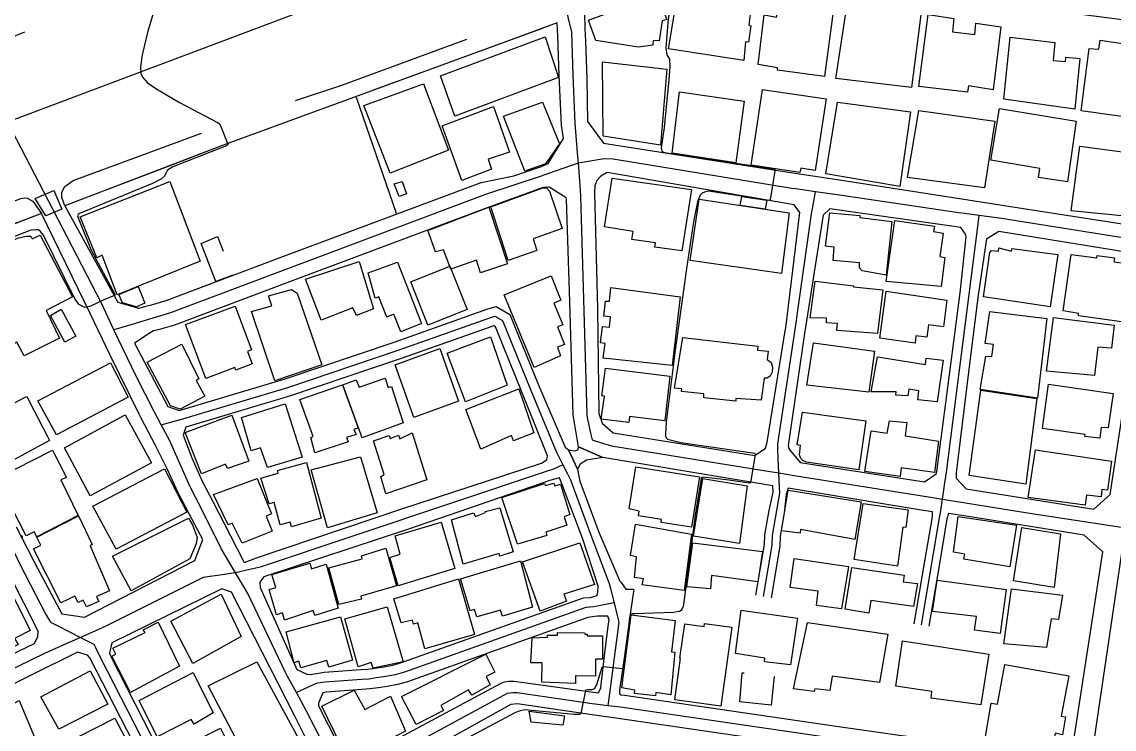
# Model space of a CAD drawing. Header units: millimetres. Extents: x 198785 to 203305, y 542885 to 545889.
# Drawn here: x 199629.4 to 199848.6, y 543087.4 to 543229.4 of the extents above; entities that cross this region are included whole.
import ezdxf

# ---------------------------------------------------------------- set-up
doc = ezdxf.new("R2010")
doc.units = ezdxf.units.MM
for name, pattern in [('FENCE_25K', [54.3, 28.7, -9.2, -16.4]), ('HIDDEN_BULD_25K', [28.8, 18.4, -10.4]), ('HIDDEN_IN_25K', [56.5, 36.5, -20])]:
    doc.linetypes.add(name, pattern=pattern)
for name, color, linetype in [('A0013114', 253, 'Continuous'), ('A0013117', 253, 'Continuous'), ('A0023214', 253, 'Continuous'), ('A0023217', 253, 'Continuous'), ('A0033324', 253, 'Continuous'), ('A0043325', 253, 'Continuous'), ('B0014111', 253, 'Continuous'), ('B0014112', 253, 'Continuous'), ('B0014113', 253, 'Continuous'), ('B0014115', 253, 'Continuous'), ('B0014116', 253, 'Continuous'), ('B0014118', 253, 'Continuous'), ('B0024120', 253, 'Continuous'), ('C0393323', 253, 'Continuous'), ('F0017111', 253, 'Continuous')]:
    doc.layers.add(name, color=color, linetype=linetype)

msp = doc.modelspace()

# ---------------------------------------------------------------- linework, layer by layer
at = {"layer": 'A0013114'}
for points in [[(199728.12, 543226), (199669.49, 543204.5), (199638.02, 543192.46)], [(199633.38, 543190.91), (199577.99, 543169.88)]]:
    msp.add_lwpolyline(points, dxfattribs=at)
at = {"layer": 'A0013117'}
for points in [[(199766.02, 543240.71), (199742.35, 543231.37), (199742.37, 543228.03), (199742.51, 543225.57), (199742.78, 543217.93), (199742.92, 543209.4), (199746.15, 543205.06), (199785.03, 543198.99), (199792.63, 543197.81), (199819.31, 543193.64), (199826.53, 543192.52), (199851.07, 543188.69), (199856.18, 543192.45), (199861.18, 543224.5), (199856.51, 543229.01), (199766.02, 543240.71)], [(199638.02, 543192.46), (199648.66, 543173.16), (199652.65, 543171.97), (199652.71, 543171.86), (199654.31, 543172.34), (199655.47, 543172.6), (199658.4, 543173.45), (199681.82, 543182.28), (199721.6, 543197.17), (199728.15, 543198.46), (199733.51, 543200.33), (199735.03, 543200.99), (199738.14, 543205.99), (199737.68, 543208.69), (199737.25, 543218.63), (199736.97, 543226.55), (199736.83, 543229.19), (199728.12, 543226)], [(199746.9, 543199.13), (199745.6, 543198.41), (199744.81, 543197.57), (199744.42, 543196.46), (199744.34, 543195.09), (199744.94, 543171.79), (199745.17, 543150.75), (199745.9, 543148.85), (199748.09, 543146.87), (199776.52, 543142.36), (199778.64, 543143.81), (199779, 543145.01), (199782.62, 543167.41), (199782.7, 543167.95), (199785.51, 543191.15), (199784.41, 543192.69), (199746.9, 543199.13)], [(199776.7, 543114.33), (199778.45, 543124.51), (199778.53, 543126.46), (199779.35, 543131.34), (199780.19, 543135.02), (199780.12, 543136.26), (199746.01, 543141.92), (199741.15, 543144.11), (199740.06, 543150.5), (199739.4, 543173.22), (199738.74, 543193.81), (199738.65, 543194.09), (199735.21, 543196.2), (199734.01, 543196.18), (199723.33, 543192.26), (199683.65, 543177.41), (199660.04, 543168.51), (199656.76, 543167.56), (199655.86, 543167.36), (199654.97, 543166.85), (199652.05, 543164.89), (199658.74, 543152.19), (199660.98, 543151.41), (199682.23, 543157.74), (199704.35, 543165.2), (199722.94, 543171.79), (199724.6, 543172.26), (199727.32, 543170.66), (199733.16, 543156.31), (199738.42, 543144.05), (199739.12, 543143.51), (199740.91, 543139.63), (199741.17, 543138.23), (199741.38, 543137.22), (199745.22, 543126.98), (199749.44, 543117.14), (199749.66, 543116.84), (199750.63, 543115.52), (199752.22, 543115.52), (199751.46, 543110.51), (199751.27, 543109.28), (199751.27, 543109.06), (199750.3, 543101.67), (199749.37, 543095.28), (199749.35, 543094.54), (199749.7, 543094.32), (199750.35, 543094.22), (199793.32, 543087.94), (199836.22, 543081.87)], [(199628.3, 543128.03), (199631.85, 543121.16), (199632.58, 543119.74), (199637.47, 543110.59), (199642, 543109.88), (199664.13, 543121.26), (199665.75, 543125.46), (199665.25, 543126.34), (199663.04, 543130.51), (199660.76, 543134.85), (199658.58, 543139.66), (199656.26, 543144.35), (199653.3, 543149.97), (199652.95, 543150.62), (199647.11, 543162.65), (199643.19, 543170.72), (199633.38, 543190.91)], [(199791.55, 543191.86), (199790.19, 543190.61), (199786.48, 543166.82), (199783.22, 543144.33), (199783.3, 543143.68), (199785.6, 543140.95), (199810.57, 543137.09), (199812.86, 543138.68), (199813.02, 543139.15), (199816.03, 543162.19), (199817.68, 543175.03), (199818.93, 543186.26), (199818.8, 543186.77), (199817.82, 543188.13), (199791.55, 543191.86)], [(199825.45, 543187.29), (199823.2, 543185.88), (199823, 543185.85), (199821.35, 543174.56), (199819.78, 543162.39), (199816.93, 543138.87), (199816.9, 543137.8), (199818.9, 543135.65), (199844.51, 543131.61), (199847.8, 543134.53), (199854.8, 543180.54), (199854.64, 543181.52), (199853.92, 543182.7), (199825.45, 543187.29)], [(199724.1, 543168.38), (199705.52, 543161.8), (199683.32, 543154.31), (199662.3, 543148.04), (199661.77, 543146.44), (199663.51, 543141.86), (199665.61, 543137.22), (199667.82, 543133.01), (199669.98, 543128.83), (199673.94, 543121.03), (199674.11, 543120.85), (199676.49, 543121.8), (199705.45, 543131.61), (199733.7, 543140.8), (199734.8, 543141.49), (199734.92, 543142.26), (199729.83, 543154.94), (199724.44, 543168.17), (199724.1, 543168.38)], [(199575.95, 543078.1), (199608.05, 543093.29), (199619.3, 543098.62), (199631.96, 543104.61), (199632.66, 543106.01), (199632.72, 543107.07), (199626.99, 543118.32), (199626.32, 543118.37), (199623.67, 543117.97), (199621.53, 543117.33), (199620.51, 543117.18), (199601.87, 543115.71), (199581.72, 543113.77), (199579.25, 543113.85), (199568.71, 543114.58), (199561.61, 543115.11), (199559.18, 543124.54), (199554.67, 543137.76), (199545.81, 543157.01)], [(199737.32, 543137.86), (199735.6, 543137.42), (199706.81, 543127.53), (199677.97, 543118.02), (199677.17, 543116.91), (199677.25, 543115.88), (199684.57, 543099.42), (199686.61, 543098.46), (199687.26, 543098.36), (199689.37, 543098.75), (199690.1, 543098.85), (199692.92, 543099.04), (199697.44, 543099.39), (199698.87, 543099.45), (199700.29, 543099.69), (199702.1, 543099.95), (199703.87, 543100.28), (199705.6, 543100.77), (199742.14, 543113.78), (199743.51, 543113.84), (199744.89, 543114.25), (199744.98, 543114.89), (199745.07, 543116.11), (199741.94, 543125.76), (199737.81, 543136.66), (199737.32, 543137.86)], [(199808.47, 543108.58), (199810.59, 543121.12), (199812.17, 543130.05), (199812.17, 543131.03), (199809.45, 543131.46), (199783.22, 543135.8), (199782.81, 543134.59), (199782.41, 543130.82), (199781.62, 543126.14), (199781.54, 543124.18), (199779.76, 543113.81)], [(199840.53, 543085.21), (199846.31, 543123.01), (199842.61, 543126.38), (199818.88, 543130.17), (199815.36, 543130.71), (199815.02, 543129.63), (199813.55, 543120.61), (199811.42, 543108.08)], [(199669.57, 543115.58), (199647.45, 543104.72), (199647.01, 543102.74), (199647.12, 543102.28), (199678.64, 543040.53), (199709.72, 542980.49), (199710.45, 542979.73), (199711.83, 542979.28), (199721.23, 542983.88), (199725.28, 542985.87), (199731.77, 542989.04), (199732.66, 542993.85), (199712.2, 543034.47), (199708.45, 543041.91), (199694.65, 543069.31), (199688.44, 543081.63), (199684.18, 543090.03), (199680.72, 543096.83), (199671.51, 543114.93), (199669.57, 543115.58)], [(199744.88, 543110.12), (199743.02, 543109.85), (199706.82, 543096.95), (199704.77, 543096.38), (199702.75, 543096.01), (199700.91, 543095.74), (199699.25, 543095.53), (199697.67, 543095.39), (199693.22, 543095.05), (199690.5, 543094.87), (199689.81, 543094.72), (199688.94, 543092.66), (199688.94, 543092.07), (199692.98, 543084.22)], [(199705.13, 543085.7), (199725.61, 543096.63), (199726.24, 543096.9), (199727.08, 543097.05), (199728.24, 543097.06), (199745.14, 543094.7), (199745.58, 543095.74), (199746.33, 543102.19), (199747.17, 543108.58), (199747.25, 543109.29), (199747.01, 543110.07), (199744.88, 543110.12)], [(199640.6, 543102.86), (199621.37, 543093.35), (199619.56, 543088.62), (199654.94, 543018.74), (199659.49, 543009.75), (199673.41, 542982.27), (199676.45, 542976.26), (199681.42, 542966.45), (199685.96, 542965.55), (199705.26, 542975), (199705.92, 542978.46), (199675.35, 543038.84), (199643.07, 543101.72), (199642.62, 543102.28), (199640.6, 543102.86)], [(199728.79, 543092.53), (199727.56, 543092.39), (199700.33, 543077.22), (199699.08, 543071.87), (199713.94, 543045.34), (199716.36, 543045.03), (199717.39, 543045.26), (199724.97, 543049.41), (199734.26, 543054.19), (199830.72, 543040.75), (199830.77, 543040.74), (199833.81, 543041.47), (199838.42, 543074.43), (199835.64, 543076.76), (199835.54, 543076.89), (199794.4, 543082.94), (199748.58, 543089.61), (199743.84, 543090.31), (199728.79, 543092.53)]]:
    msp.add_lwpolyline(points, dxfattribs=at)
at = {"layer": 'A0023214'}
msp.add_lwpolyline([(199626.52, 543209.32), (199629.1, 543210.29), (199717.46, 543243.62), (199720.55, 543244.7), (199726.91, 543246.93), (199732.66, 543249.16), (199734.59, 543249.91), (199751.17, 543256.35), (199768.53, 543263.01), (199797.37, 543274.07), (199805.46, 543277.17), (199816.91, 543282.13), (199868.95, 543301.96), (199875.7, 543304.54), (199909.58, 543317.45), (199959.72, 543336.56), (199990.7, 543348.37), (200000, 543351.91)], dxfattribs=at)
at = {"layer": 'A0023217'}
for points in [[(199738.31, 543233.5), (199739.07, 543230.07), (199739.7, 543227.3), (199740, 543218.73), (199740.41, 543209.06), (199740.87, 543203.13), (199741.03, 543201.04)], [(199647.89, 543167.55), (199645.87, 543171.92), (199645.41, 543172.93), (199635.69, 543191.68), (199626.52, 543209.32)], [(199741.03, 543201.04), (199735.1, 543198.96), (199733.65, 543198.45), (199722.47, 543194.71), (199682.74, 543179.84), (199659.22, 543170.98), (199650.62, 543168.38), (199647.89, 543167.55)], [(199788.71, 543195.3), (199784.72, 543195.86), (199783.9, 543195.98), (199748.1, 543201.84), (199746.33, 543201.89), (199745.88, 543201.82), (199741.03, 543201.04)], [(199741.03, 543201.04), (199741.31, 543197.5), (199741.54, 543194.45), (199742.81, 543150.61), (199742.84, 543150), (199743.35, 543147.74), (199743.61, 543146.56), (199743.85, 543145.48), (199746.16, 543144.77), (199747.09, 543144.48), (199747.74, 543144.28), (199778.31, 543139.33), (199781.32, 543138.85)], [(199781.32, 543138.85), (199781.19, 543141.63), (199781.09, 543143.74), (199781.11, 543144.67), (199784.63, 543167.66), (199787.85, 543190.88), (199788.12, 543192.26), (199788.71, 543195.3)], [(199821.54, 543190.5), (199818.57, 543190.91), (199817.46, 543191.06), (199793.52, 543194.62), (199792.09, 543194.82), (199788.71, 543195.3)], [(199814.16, 543133.6), (199814.58, 543136.4), (199814.98, 543139.01), (199817.95, 543162.63), (199821.19, 543187.76), (199821.54, 543190.5)], [(199859.17, 543184.62), (199854.54, 543185.37), (199825.99, 543189.9), (199821.54, 543190.5)], [(199657.37, 543148.53), (199660.25, 543149.33), (199661.7, 543149.74), (199682.78, 543156.02), (199704.93, 543163.5), (199723.52, 543170.08), (199724.35, 543170.32), (199725.88, 543169.42), (199731.5, 543155.63), (199736.67, 543143.15), (199736.99, 543142.51), (199737.98, 543140.51)], [(199657.37, 543148.53), (199656.02, 543151.08), (199652.44, 543158.11), (199649.69, 543163.82), (199647.89, 543167.55)], [(199672.29, 543118.82), (199669.61, 543123.33), (199669.41, 543123.67), (199665.43, 543131.76), (199663.19, 543136.04), (199659.02, 543145.4), (199657.37, 543148.53)], [(199737.98, 543140.51), (199736.09, 543139.64), (199734.65, 543139.11), (199677.23, 543119.91), (199675.19, 543119.46), (199672.29, 543118.82)], [(199737.98, 543140.51), (199738.91, 543138.64), (199739.5, 543137.45), (199743.58, 543126.37), (199747.26, 543116.63), (199747.51, 543115.67), (199748.25, 543112.78)], [(199778.23, 543114.07), (199780, 543124.35), (199780.08, 543126.3), (199781.51, 543134.8), (199781.45, 543136.06), (199781.32, 543138.85)], [(199781.32, 543138.85), (199784.41, 543138.37), (199811.37, 543134.05), (199814.16, 543133.6)], [(199809.94, 543108.33), (199813.59, 543129.84), (199813.75, 543130.87), (199814.16, 543133.6)], [(199814.16, 543133.6), (199817.09, 543133.12), (199832.48, 543130.62), (199847.01, 543128.42), (199850.92, 543127.83)], [(199842.96, 543079.37), (199843.93, 543082.78), (199844.6, 543085.1), (199847.34, 543103.69), (199850.1, 543122.29), (199850.92, 543127.83)], [(199627.58, 543123.6), (199629.44, 543119.76), (199630.02, 543118.57), (199634.25, 543110.45), (199635.19, 543108.9), (199636.52, 543108.22), (199641.22, 543105.83)], [(199672.29, 543118.82), (199669.59, 543118.43), (199665.78, 543117.89), (199646.31, 543108.11), (199644.65, 543107.37), (199641.22, 543105.83)], [(199684.52, 543094.76), (199682.68, 543098.14), (199682.31, 543098.81), (199674.77, 543114.64), (199674.07, 543115.82), (199672.29, 543118.82)], [(199748.25, 543112.78), (199745.87, 543112.31), (199744.2, 543111.97), (199742.58, 543111.81), (199706.21, 543098.86), (199704.32, 543098.33), (199702.43, 543097.98), (199700.6, 543097.71), (199699.08, 543097.45), (199697.55, 543097.39), (199693.07, 543097.05), (199690.3, 543096.86), (199689.67, 543096.78), (199688.51, 543096.57), (199686.74, 543095.77), (199684.52, 543094.76)], [(199748.25, 543112.78), (199748.9, 543110.26), (199749.24, 543108.93), (199747.36, 543094.61), (199747.04, 543092.2)], [(199641.22, 543105.83), (199637.85, 543104.33), (199633.94, 543102.58), (199620.34, 543095.98), (199614.49, 543092.9)], [(199641.22, 543105.83), (199643.89, 543104.47), (199644.19, 543103.84), (199645.07, 543102), (199677, 543039.68), (199707.82, 542979.47), (199708.88, 542977.36), (199710.49, 542974.13)], [(199693.75, 543077.2), (199690.71, 543082.92), (199686.55, 543091.04), (199684.52, 543094.76)], [(199693.75, 543077.2), (199695.93, 543078.24), (199699.82, 543080.11), (199706.27, 543083.44), (199726.85, 543094.62), (199727.92, 543094.76), (199728.83, 543094.75), (199743.89, 543092.59), (199744.49, 543092.51), (199747.04, 543092.2)], [(199747.04, 543092.2), (199748.95, 543091.96), (199750.03, 543091.83), (199792.98, 543085.57), (199835.88, 543079.37), (199836.96, 543079.37), (199842.96, 543079.37)]]:
    msp.add_lwpolyline(points, dxfattribs=at)
at = {"layer": 'A0033324', "linetype": 'HIDDEN_IN_25K', "flags": 128}
for points in [[(199624.48, 543225.14), (199622.96, 543225.11), (199621.97, 543225.18), (199621.53, 543225.42), (199620.12, 543228.24), (199623.63, 543229.58), (199724.62, 543268.03), (199726.52, 543268.76), (199725.74, 543266.8), (199725.29, 543266.12), (199724.6, 543265.42), (199723.98, 543264.98), (199719.46, 543262.9), (199713.68, 543260.35), (199658.72, 543238.66), (199624.48, 543225.14)], [(199640.68, 543193.47), (199638.02, 543192.46), (199637.42, 543194.12), (199637.45, 543195.17), (199637.46, 543195.19), (199638.02, 543196.34), (199639.74, 543197.54), (199673.06, 543209.85), (199693.61, 543216.7), (199730.64, 543230.25), (199731.41, 543230.29), (199732.99, 543230.22), (199733.72, 543230.04), (199734.72, 543229.62), (199735.74, 543228.79), (199734, 543228.15), (199669.49, 543204.5), (199658.56, 543200.32), (199640.68, 543193.47)], [(199580.72, 543170.91), (199577.99, 543169.88), (199577.13, 543172.58), (199577.18, 543173.7), (199577.54, 543174.3), (199629.22, 543193.92), (199629.92, 543194.08), (199630.49, 543194.01), (199631.62, 543193.42), (199633.38, 543190.91), (199580.72, 543170.91)]]:
    msp.add_lwpolyline(points, dxfattribs=at)
at = {"layer": 'A0043325'}
msp.add_lwpolyline([(199637.46, 543191.78), (199634.23, 543190.46), (199632.08, 543193.97), (199635.85, 543195.54), (199637.46, 543191.78)], dxfattribs=at)
at = {"layer": 'B0014111'}
for points in [[(199771.11, 543235.93), (199772.31, 543234.5), (199772.76, 543233.48), (199775.82, 543233), (199775.27, 543228.72), (199775.73, 543228.62), (199775.24, 543225.32), (199774.65, 543225.38), (199774.28, 543221.63), (199759.17, 543223.99), (199761.22, 543236.06), (199764.71, 543235.56), (199766.07, 543236.61), (199767.16, 543237.11), (199768.32, 543237.14), (199769.78, 543236.88), (199771.11, 543235.93)], [(199757.93, 543229.58), (199757.31, 543225.57), (199756.08, 543225.66), (199756.06, 543224.69), (199753.17, 543224.35), (199744.6, 543225.63), (199743.11, 543229.77), (199756.96, 543234.89), (199758.88, 543229.86), (199757.93, 543229.58)], [(199792.38, 543232.46), (199790.46, 543218.46), (199781.03, 543219.71), (199781.05, 543220.17), (199777.15, 543220.84), (199778.38, 543230.78), (199780.87, 543230.34), (199781.56, 543233.93), (199792.38, 543232.46)], [(199809.91, 543231.32), (199807.95, 543216.24), (199792.77, 543218.01), (199795.08, 543233.33), (199809.91, 543231.32)], [(199737.12, 543218.26), (199716.3, 543210.5), (199713.41, 543218.55), (199734.44, 543226.39), (199737.12, 543218.26)], [(199836.39, 543221.67), (199838.81, 543221.47), (199838.91, 543222.31), (199841.75, 543222.02), (199840.7, 543211.89), (199826.44, 543213.87), (199827.76, 543226.3), (199836.73, 543225.27), (199836.39, 543221.67)], [(199856.42, 543224.11), (199854.91, 543212.35), (199852.81, 543212.65), (199852.51, 543210.04), (199842, 543211.52), (199843.62, 543224.08), (199845.53, 543223.94), (199845.79, 543225.71), (199856.42, 543224.11)], [(199758.88, 543219.88), (199757.58, 543204.65), (199746.09, 543206.47), (199745.95, 543221.4), (199758.88, 543219.88)], [(199715.05, 543203.63), (199703.32, 543199.01), (199698.06, 543212.59), (199710.03, 543216.93), (199715.05, 543203.63)], [(199734.52, 543200.87), (199730.32, 543199.41), (199726.1, 543210.44), (199733.92, 543213.27), (199737.34, 543204.9), (199734.52, 543200.87)], [(199807.75, 543211.31), (199805.57, 543196.37), (199790.73, 543198.88), (199793.06, 543213.31), (199807.75, 543211.31)], [(199824.66, 543209.49), (199822.6, 543196.05), (199807.15, 543198.15), (199809.4, 543211.63), (199824.66, 543209.49)], [(199856.31, 543202.49), (199855.07, 543192.36), (199852.34, 543192.53), (199852.08, 543190.25), (199840, 543191.48), (199841.74, 543204.47), (199856.31, 543202.49)], [(199659.15, 543197.34), (199665.22, 543181.39), (199648.53, 543174.63), (199645.55, 543182.59), (199644.44, 543182.04), (199641.15, 543190.27), (199659.15, 543197.34)], [(199633.07, 543186.6), (199639.59, 543174.17), (199634.29, 543171.44), (199636.96, 543165.88), (199629.88, 543162.33), (199628.44, 543165.13), (199625.83, 543163.58), (199619.33, 543175.66), (199615.6, 543173.76), (199612.87, 543179.01), (199618.49, 543181.94), (199619.67, 543179.78), (199622.96, 543181.57), (199622.65, 543182.37), (199625.41, 543184.53), (199628.54, 543186.01), (199630.3, 543186.4), (199631.22, 543186.4), (199631.5, 543185.86), (199633.07, 543186.6)], [(199675.62, 543160.76), (199672.34, 543159.47), (199672.13, 543160.03), (199666.34, 543157.82), (199662.24, 543168.62), (199672.2, 543172.34), (199675.48, 543163.57), (199674.72, 543163.26), (199675.62, 543160.76)], [(199666.11, 543154.25), (199661.2, 543151.65), (199659.23, 543152.31), (199654.6, 543161.06), (199661.52, 543164.73), (199664.97, 543157.76), (199664.41, 543157.44), (199666.11, 543154.25)], [(199655.44, 543140.88), (199643.14, 543134.25), (199637.98, 543143.87), (199650.15, 543150.54), (199655.44, 543140.88)], [(199674.95, 543141.24), (199670.66, 543139.72), (199670.29, 543140.64), (199665.47, 543138.65), (199662.2, 543146.99), (199671.55, 543150.48), (199674.95, 543141.24)], [(199678.46, 543130.17), (199679.67, 543127.15), (199673.62, 543124.77), (199671.66, 543128.74), (199670.8, 543128.41), (199667.88, 543134.52), (199676.66, 543137.75), (199679.52, 543130.63), (199678.46, 543130.17)], [(199663.13, 543121.63), (199651.36, 543115.16), (199647.64, 543122.12), (199662.84, 543129.8), (199663.68, 543128.43), (199664.6, 543125.87), (199664.43, 543124.6), (199663.13, 543121.63)], [(199837.87, 543126.66), (199836.6, 543115.84), (199828.41, 543117.22), (199830.07, 543127.87), (199837.87, 543126.66)], [(199696.08, 543095.23), (199698.26, 543091.35), (199703.41, 543094.06), (199706.43, 543087.05), (199698.09, 543082.71), (199693.22, 543084.64), (199689.61, 543092.01), (199696.08, 543095.23)]]:
    msp.add_lwpolyline(points, dxfattribs=at)
at = {"layer": 'B0014112'}
for points in [[(199723.66, 543199.82), (199717.69, 543197.56), (199713.75, 543208.53), (199724.04, 543212.41), (199727.28, 543203.23), (199722.99, 543201.81), (199723.66, 543199.82)], [(199840.99, 543209.49), (199839.22, 543197.26), (199833.44, 543198.14), (199833.72, 543199.99), (199823.86, 543201.62), (199825.61, 543211.98), (199840.99, 543209.49)], [(199763.78, 543195.72), (199761.89, 543183.41), (199756.47, 543184.17), (199756.6, 543185.03), (199751.84, 543185.72), (199752.07, 543187.34), (199746.34, 543188.25), (199747.88, 543198.02), (199763.78, 543195.72)], [(199732.78, 543183.47), (199727.02, 543181.51), (199723.51, 543192.26), (199733.99, 543196.08), (199734.74, 543195.99), (199735.3, 543195.38), (199737.84, 543187.89), (199732.04, 543185.87), (199732.78, 543183.47)], [(199783.42, 543191.03), (199781.83, 543178.88), (199763.51, 543181.52), (199765.36, 543193.79), (199783.42, 543191.03)], [(199723.16, 543192.17), (199726.88, 543180.85), (199721.49, 543179), (199720.68, 543181.55), (199715.52, 543179.78), (199714, 543183.65), (199712.45, 543183.26), (199710.87, 543187.52), (199723.16, 543192.17)], [(199804, 543189.35), (199802.86, 543178.52), (199798.01, 543179.39), (199797.5, 543180.02), (199797.51, 543181.05), (199792.19, 543181.5), (199792.44, 543184.19), (199790.68, 543184.38), (199791.55, 543191.08), (199797.59, 543190.56), (199797.59, 543190.15), (199804, 543189.35)], [(199814.61, 543182.11), (199813.91, 543176.29), (199802.86, 543177.28), (199804.62, 543189.51), (199812.54, 543188.37), (199812.38, 543187.32), (199814.28, 543186.98), (199813.61, 543182.28), (199814.61, 543182.11)], [(199825.48, 543184.01), (199828.02, 543183.39), (199828.09, 543183.93), (199837.32, 543182.69), (199835.78, 543172.18), (199822.4, 543174.17), (199823.65, 543183.12), (199823.97, 543183.52), (199825.39, 543183.37), (199825.48, 543184.01)], [(199697.11, 543181.32), (199700, 543171.82), (199696.55, 543170.47), (199695.86, 543172.02), (199689.46, 543169.53), (199686.32, 543177.72), (199697.11, 543181.32)], [(199840, 543182.68), (199845.16, 543182.01), (199845.23, 543182.51), (199848.65, 543182.05), (199848.54, 543181.21), (199851.02, 543180.92), (199850.83, 543179.57), (199853.42, 543179.2), (199852.01, 543168.94), (199841.42, 543170.37), (199841.47, 543170.83), (199838.36, 543171.41), (199840, 543182.68)], [(199704.77, 543181.16), (199709.63, 543168.82), (199705.45, 543167.19), (199704.1, 543170.71), (199702.66, 543170.13), (199701.07, 543174.21), (199700.32, 543173.96), (199698.89, 543179.03), (199704.77, 543181.16)], [(199718.75, 543171.65), (199710.86, 543168.53), (199707.48, 543177.21), (199715.28, 543180.34), (199718.75, 543171.65)], [(199737.54, 543162.34), (199732.24, 543160.04), (199726.18, 543174.63), (199735.61, 543178.43), (199737.6, 543173.53), (199736.2, 543172.91), (199737.98, 543168.55), (199736.93, 543168.17), (199738.3, 543164.63), (199736.94, 543164.08), (199737.54, 543162.34)], [(199802.16, 543175.61), (199801.14, 543166.85), (199792.98, 543167.44), (199793.09, 543168.86), (199790.86, 543168.98), (199790.9, 543169.94), (199787.64, 543169.96), (199788.61, 543177.33), (199796.33, 543176.44), (199796.3, 543176.2), (199802.16, 543175.61)], [(199689.6, 543160.55), (199680.16, 543157.36), (199675.5, 543171.23), (199679.57, 543172.41), (199678.91, 543174.39), (199683.52, 543175.65), (199684.66, 543174.97), (199689.6, 543160.55)], [(199815.04, 543173.55), (199814.34, 543168.16), (199811.36, 543168.55), (199811.05, 543166.11), (199808.83, 543166.37), (199808.65, 543164.92), (199801.59, 543165.91), (199802.83, 543175.32), (199815.04, 543173.55)], [(199848.6, 543168.52), (199848.1, 543163.87), (199845.31, 543164.1), (199844.69, 543158.41), (199835.01, 543159.27), (199836.43, 543170.05), (199848.6, 543168.52)], [(199726.8, 543156.46), (199718.45, 543153.13), (199714.79, 543162.89), (199723.47, 543166.19), (199726.8, 543156.46)], [(199778.36, 543157.85), (199777.78, 543153.49), (199772.71, 543153.81), (199772.66, 543153.23), (199766.24, 543153.96), (199766.28, 543154.71), (199761.8, 543155.19), (199761.84, 543155.71), (199760.38, 543155.85), (199762.03, 543166.01), (199777.1, 543164.28), (199777.04, 543163.51), (199779.16, 543163.27), (199778.98, 543161.59), (199779.77, 543161.04), (199780.04, 543160.11), (199780, 543159.05), (199779.58, 543158.26), (199778.88, 543157.86), (199778.36, 543157.85)], [(199717.06, 543153.23), (199708.07, 543149.97), (199704.33, 543160.53), (199713.32, 543163.84), (199717.06, 543153.23)], [(199800.55, 543163.27), (199799.36, 543155.09), (199786.91, 543156.46), (199788.25, 543164.95), (199800.55, 543163.27)], [(199801.11, 543162.15), (199810.72, 543160.61), (199810.91, 543161.88), (199814.28, 543161.49), (199813.12, 543153.13), (199809.21, 543153.53), (199809.41, 543155.34), (199807.4, 543155.7), (199807.19, 543154.34), (199804.82, 543154.49), (199804.88, 543155.16), (199799.88, 543155.14), (199801.11, 543162.15)], [(199759.42, 543158.31), (199758.46, 543149.32), (199751.36, 543150.17), (199751.2, 543149), (199745.7, 543149.67), (199746.37, 543154.27), (199745.78, 543154.32), (199746.57, 543159.88), (199759.42, 543158.31)], [(199702.35, 543157.87), (199702.95, 543156), (199703.58, 543156.2), (199705.94, 543148.93), (199697.68, 543145.9), (199693.8, 543156.56), (199696.54, 543157.52), (199697.13, 543156.08), (199702.35, 543157.87)], [(199694.9, 543145.09), (199688.23, 543142.86), (199687.41, 543145.94), (199687.87, 543146.14), (199685.2, 543153.62), (199693.76, 543156.54), (199696.93, 543147.9), (199696.06, 543147.6), (199696.48, 543146.55), (199694.59, 543145.97), (199694.9, 543145.09)], [(199732.18, 543146.9), (199728.1, 543145.32), (199727.69, 543146.34), (199721.54, 543143.64), (199718.49, 543151.59), (199729.12, 543155.71), (199732.18, 543146.9)], [(199682.23, 543152.72), (199685.68, 543142.05), (199678.69, 543139.95), (199677.32, 543143.88), (199675.43, 543143.29), (199673.51, 543149.96), (199682.23, 543152.72)], [(199798.79, 543149.31), (199797.38, 543139.47), (199786.88, 543141), (199786.17, 543141.35), (199785.74, 543141.74), (199785.49, 543142.47), (199785.67, 543144.33), (199785.02, 543144.47), (199786.07, 543151.03), (199798.79, 543149.31)], [(199806.98, 543148.97), (199806.66, 543146.27), (199813.39, 543145.23), (199812.56, 543138.97), (199805.9, 543139.85), (199805.64, 543138.16), (199798.57, 543139.13), (199799.83, 543147.33), (199803.05, 543146.83), (199803.53, 543149.33), (199806.98, 543148.97)], [(199707.77, 543146.92), (199710.7, 543137.46), (199702.43, 543134.69), (199701.44, 543138.15), (199702.15, 543138.52), (199699.97, 543145.29), (199703.13, 543146.34), (199703.3, 543145.75), (199705.01, 543146.45), (199705.25, 543145.72), (199707.77, 543146.92)], [(199700.71, 543130.84), (199690.74, 543127.84), (199687.48, 543139.49), (199697.4, 543142.11), (199700.71, 543130.84)], [(199686.55, 543140.97), (199689.51, 543129.74), (199683.53, 543128.01), (199683.25, 543128.97), (199681.28, 543128.44), (199680.03, 543132.95), (199679.06, 543132.68), (199677.36, 543137.82), (199680.87, 543138.79), (199680.71, 543139.33), (199686.55, 543140.97)], [(199765.41, 543138.06), (199763.79, 543127.94), (199757.68, 543128.93), (199757.78, 543129.49), (199753.15, 543130.27), (199753.29, 543131.17), (199751.28, 543131.62), (199752.62, 543140.07), (199765.41, 543138.06)], [(199774.96, 543136.26), (199773.41, 543124.67), (199764.21, 543126.16), (199766.08, 543137.75), (199774.96, 543136.26)], [(199736.18, 543136.8), (199736.39, 543136.24), (199737.5, 543136.6), (199739.37, 543130.48), (199738.26, 543130.03), (199738.75, 543128.4), (199734.59, 543126.99), (199734.79, 543126.32), (199728.86, 543124.53), (199725.76, 543133.95), (199734.29, 543136.71), (199734.49, 543136.35), (199736.18, 543136.8)], [(199797.81, 543133.03), (199796.58, 543125.49), (199785.68, 543127.52), (199785.58, 543126.75), (199781.88, 543127.23), (199783.21, 543135.37), (199797.81, 543133.03)], [(199725.36, 543131.88), (199728.02, 543123.04), (199725.36, 543122.17), (199725.17, 543122.67), (199718.01, 543120.55), (199715.67, 543129.43), (199720.08, 543130.85), (199720.48, 543130.14), (199722.49, 543130.88), (199722.38, 543131.13), (199725.36, 543131.88)], [(199807.27, 543131.44), (199806.82, 543127.89), (199806.22, 543127.97), (199805.12, 543120.17), (199796.44, 543121.46), (199798.22, 543132.71), (199807.27, 543131.44)], [(199716.3, 543119.64), (199704.95, 543116.17), (199703.27, 543121.85), (199705.37, 543122.53), (199704.35, 543126.24), (199713.57, 543128.98), (199716.3, 543119.64)], [(199829.03, 543128.34), (199827.7, 543119.98), (199818.46, 543121.54), (199818.65, 543122.52), (199816.35, 543122.97), (199817.28, 543130.12), (199829.03, 543128.34)], [(199763.8, 543126.54), (199762.31, 543115.27), (199753.91, 543116.41), (199754.19, 543117.61), (199752.34, 543117.84), (199752.74, 543122.04), (199751.56, 543122.29), (199752.58, 543128.59), (199763.8, 543126.54)], [(199738.7, 543113.11), (199733.4, 543111.12), (199729.88, 543121.04), (199741.38, 543124.81), (199744.3, 543116.48), (199738.18, 543114.49), (199738.7, 543113.11)], [(199778.04, 543123.09), (199777.08, 543116.99), (199767.81, 543118.26), (199767.61, 543115.57), (199762.89, 543116.01), (199764.06, 543124.84), (199778.04, 543123.09)], [(199697.6, 543113.54), (199693.05, 543112.46), (199691.01, 543119.81), (199697.69, 543121.64), (199697.55, 543122.24), (199702.44, 543123.73), (199704.61, 543116.16), (199697.46, 543114.11), (199697.6, 543113.54)], [(199687.24, 543120.76), (199687.55, 543119.61), (199690.46, 543120.57), (199692.91, 543111.71), (199688.2, 543110.26), (199687.9, 543111.24), (199682.11, 543109.33), (199681.72, 543110.78), (199680.5, 543110.36), (199679.03, 543115.43), (199680.37, 543115.84), (199679.57, 543118.47), (199687.24, 543120.76)], [(199731.92, 543111.92), (199725.88, 543110.13), (199725.47, 543111.3), (199720.72, 543109.96), (199720.27, 543111.43), (199719.38, 543111.15), (199717.46, 543117.61), (199729.46, 543121.19), (199731.92, 543111.92)], [(199795.33, 543120.08), (199793.89, 543111.6), (199788.89, 543112.24), (199789.2, 543115.09), (199783.62, 543115.88), (199784.38, 543121.66), (199795.33, 543120.08)], [(199809.14, 543116.66), (199808.32, 543112.02), (199799.8, 543113.27), (199799.4, 543110.72), (199794.65, 543111.48), (199795.98, 543119.89), (199806.48, 543118.33), (199806.26, 543116.97), (199809.14, 543116.66)], [(199626.11, 543117.36), (199631.09, 543107.25), (199627.93, 543105.6), (199628.68, 543104.41), (199618.56, 543099.27), (199612.23, 543111.58), (199616.8, 543113.99), (199618.65, 543113.76), (199626.11, 543117.36)], [(199717.04, 543117.59), (199720.27, 543106.44), (199710.31, 543103.57), (199708.87, 543108.73), (199708, 543108.51), (199707.78, 543109.29), (199705.57, 543108.73), (199704.1, 543113.58), (199717.04, 543117.59)], [(199826.91, 543115.43), (199825.7, 543106.62), (199820.55, 543107.3), (199820.96, 543110.03), (199812.15, 543111.04), (199813.07, 543117.34), (199826.91, 543115.43)], [(199838.22, 543114.31), (199837.47, 543109.41), (199835.96, 543109.56), (199835.06, 543103.78), (199826.47, 543104.53), (199828.02, 543115.61), (199838.22, 543114.31)], [(199673.44, 543106.02), (199663.73, 543100.61), (199659.31, 543109.12), (199669.4, 543114.51), (199673.44, 543106.02)], [(199705.92, 543100.95), (199699.9, 543099.69), (199699.5, 543100.79), (199696.89, 543099.95), (199694.22, 543109.59), (199702.74, 543112), (199705.92, 543100.95)], [(199785.07, 543109.71), (199783.68, 543100.35), (199778.47, 543100.96), (199778.54, 543101.69), (199772.64, 543102.64), (199773.73, 543111.28), (199785.07, 543109.71)], [(199661.09, 543100.08), (199651.23, 543094.76), (199647.46, 543102.04), (199648.25, 543102.48), (199647.67, 543103.66), (199654.15, 543106.81), (199653.79, 543107.39), (199656.77, 543108.9), (199661.09, 543100.08)], [(199695.75, 543101.26), (199691, 543099.89), (199690.59, 543101.19), (199685.38, 543099.71), (199685, 543101.05), (199684.08, 543100.75), (199682.47, 543106.97), (199693.38, 543109.95), (199695.75, 543101.26)], [(199760.42, 543102.87), (199759.66, 543094.28), (199756.66, 543094.78), (199756.55, 543094.1), (199752.37, 543094.56), (199752.44, 543095.27), (199749.8, 543095.7), (199751.69, 543110.35), (199760.55, 543109.21), (199759.78, 543102.95), (199760.42, 543102.87)], [(199742.88, 543106.46), (199742.88, 543106.17), (199745.97, 543106.17), (199745.91, 543101.47), (199744.53, 543101.46), (199744.51, 543098.09), (199740.51, 543098.11), (199740.51, 543096.56), (199733.76, 543096.83), (199733.83, 543100.73), (199731.54, 543100.73), (199731.82, 543105.75), (199734.88, 543105.89), (199734.88, 543106.3), (199736.89, 543106.3), (199736.91, 543106.85), (199742.35, 543106.78), (199742.36, 543106.46), (199742.88, 543106.46)], [(199766.42, 543108.6), (199771.9, 543107.91), (199769.7, 543092.06), (199760.47, 543093.32), (199761.62, 543101.69), (199761.43, 543101.7), (199762.47, 543108.55), (199766.37, 543108.04), (199766.42, 543108.6)], [(199803.21, 543106.52), (199801.55, 543096.76), (199792.03, 543098.08), (199791.54, 543095.21), (199788.53, 543095.49), (199788.41, 543094.95), (199784.25, 543095.54), (199787.04, 543108.82), (199803.21, 543106.52)], [(199823.49, 543102.49), (199821.88, 543092.3), (199811.88, 543093.62), (199812, 543094.98), (199804.81, 543096.07), (199806.16, 543105.12), (199823.49, 543102.49)], [(199723.43, 543096.3), (199719.75, 543094.22), (199719.07, 543095.29), (199713.48, 543092.19), (199714.06, 543091.16), (199708.54, 543088.36), (199705.62, 543093.99), (199722.53, 543102.49), (199724.34, 543098.89), (199722.59, 543097.99), (199723.43, 543096.3)], [(199839.54, 543098.14), (199837.96, 543090.03), (199838.84, 543089.88), (199838.26, 543086.27), (199836.74, 543086.64), (199835.98, 543082.2), (199822.56, 543084.76), (199823.95, 543092.64), (199825.2, 543092.46), (199826.67, 543100.38), (199839.54, 543098.14)], [(199667.8, 543090.68), (199663.97, 543088.41), (199663.4, 543089.39), (199656.58, 543085.87), (199652.99, 543093.2), (199663.83, 543098.77), (199667.8, 543090.68)], [(199672.44, 543081.06), (199668.88, 543079.36), (199668.26, 543080.57), (199661.38, 543076.91), (199658.73, 543082.28), (199669.27, 543087.64), (199672.44, 543081.06)]]:
    msp.add_lwpolyline(points, dxfattribs=at)
at = {"layer": 'B0014113'}
for points in [[(199816.18, 543227.37), (199820.64, 543226.87), (199820.87, 543229.15), (199825.86, 543228.41), (199824.3, 543215.77), (199819.38, 543216.53), (199819.16, 543215.31), (199809.4, 543216.45), (199811.28, 543230.85), (199816.45, 543230.04), (199816.18, 543227.37)], [(199790.81, 543213.94), (199788.59, 543199.56), (199785.71, 543200), (199785.51, 543199.18), (199775.8, 543200.66), (199778.06, 543215.83), (199790.81, 543213.94)], [(199761.55, 543174.19), (199759.89, 543160.4), (199746.1, 543161.86), (199746.44, 543164.81), (199745.52, 543164.99), (199745.93, 543168.25), (199747.34, 543168.13), (199747.54, 543170.18), (199746.23, 543170.29), (199746.51, 543173.35), (199747.36, 543173.3), (199747.63, 543176.09), (199761.55, 543174.19)], [(199835.08, 543169.84), (199833.23, 543153.83), (199821.74, 543155.6), (199822.84, 543162.26), (199824.07, 543162.24), (199824.37, 543164.65), (199822.74, 543164.82), (199823.69, 543171.26), (199835.08, 543169.84)], [(199650.78, 543154.06), (199636.38, 543146.5), (199632.61, 543153.3), (199647.19, 543160.96), (199650.78, 543154.06)], [(199833.1, 543153.79), (199830.9, 543136.58), (199819.51, 543138.34), (199821.88, 543155.48), (199833.1, 543153.79)], [(199848.44, 543154.83), (199847.39, 543147.91), (199846.03, 543147.96), (199845.73, 543145.8), (199842.75, 543146.16), (199842.78, 543146.6), (199834.21, 543147.74), (199835.43, 543156.69), (199848.44, 543154.83)], [(199634.94, 543145.36), (199622.83, 543138.81), (199618.09, 543140.4), (199619.39, 543144.48), (199620.62, 543144.17), (199620.73, 543144.51), (199621.37, 543146.38), (199620.38, 543148.16), (199620.07, 543148.72), (199624.02, 543150.82), (199629.95, 543153.98), (199630.4, 543154.22), (199631.8, 543151.48), (199634.54, 543146.14), (199634.94, 543145.36)], [(199640.72, 543130.31), (199632.42, 543126.01), (199631.92, 543127), (199630.32, 543126.2), (199624.31, 543137.74), (199635.6, 543143.45), (199638.39, 543137.91), (199637.27, 543137.48), (199640.72, 543130.31)], [(199848.07, 543141.21), (199847.24, 543135.42), (199846.16, 543135.54), (199845.98, 543134.03), (199843.04, 543134.42), (199842.79, 543132.38), (199831.35, 543133.93), (199832.79, 543143.47), (199848.07, 543141.21)], [(199662.52, 543130.99), (199648.35, 543123.57), (199643.69, 543132.19), (199658.02, 543139.65), (199662.52, 543130.99)], [(199646.99, 543115.16), (199644.42, 543114.07), (199644.86, 543113.03), (199642.43, 543111.99), (199641.74, 543113.34), (199640.74, 543112.83), (199640.08, 543114.12), (199637.24, 543112.77), (199631.79, 543123.63), (199633.25, 543124.36), (199632.43, 543125.98), (199640.76, 543130.22), (199643.51, 543124.52), (199643.13, 543124.23), (199646.99, 543115.16)], [(199685.02, 543085.43), (199675.05, 543080.45), (199666.83, 543096.14), (199676.6, 543100.92), (199685.02, 543085.43)], [(199646.65, 543092.43), (199636.85, 543087.43), (199633.21, 543093.93), (199643.15, 543099.16), (199646.65, 543092.43)], [(199632.31, 543085), (199624.99, 543081.19), (199620.96, 543088.96), (199628.91, 543093.2), (199632.31, 543085)], [(199652.08, 543082.03), (199641.68, 543076.62), (199637.69, 543084.33), (199648.11, 543089.62), (199652.08, 543082.03)]]:
    msp.add_lwpolyline(points, dxfattribs=at)
at = {"layer": 'B0014115'}
msp.add_lwpolyline([(199774.38, 543213.48), (199772.72, 543201.13), (199759.92, 543203.05), (199761.42, 543215.35), (199774.38, 543213.48)], dxfattribs=at)
at = {"layer": 'B0014116', "linetype": 'HIDDEN_BULD_25K', "flags": 128}
for points in [[(199671.73, 543178.53), (199668.37, 543177.27), (199665.42, 543184.89), (199668.67, 543186.28), (199671.73, 543178.53)], [(199654.07, 543172.92), (199652.44, 543172.19), (199649.62, 543172.97), (199648.9, 543174.64), (199652.79, 543176.26), (199654.07, 543172.92)], [(199640.27, 543166.29), (199638.02, 543165.1), (199635.16, 543170.44), (199637.32, 543171.72), (199640.27, 543166.29)], [(199780.36, 543098.01), (199779.76, 543092.22), (199773.49, 543092.93), (199773.95, 543098.75), (199780.36, 543098.01)], [(199738.31, 543090.12), (199738, 543088.24), (199731.62, 543088.83), (199731.25, 543091.02), (199738.31, 543090.12)]]:
    msp.add_lwpolyline(points, dxfattribs=at)
at = {"layer": 'B0014118', "linetype": 'HIDDEN_BULD_25K', "flags": 128}
for points in [[(199706.64, 543194.89), (199705.17, 543194.36), (199704.16, 543196.89), (199705.72, 543197.32), (199706.64, 543194.89)], [(199778.89, 543193.6), (199778.59, 543191.78), (199773.57, 543192.54), (199773.87, 543194.31), (199778.89, 543193.6)]]:
    msp.add_lwpolyline(points, dxfattribs=at)
at = {"layer": 'B0024120', "linetype": 'FENCE_25K', "flags": 128}
msp.add_lwpolyline([(199696.52, 543214.26), (199704.53, 543190.97)], dxfattribs=at)
at = {"layer": 'C0393323'}
msp.add_lwpolyline([(199741.15, 543144.11), (199746.01, 543141.92), (199742.74, 543141.41), (199741.44, 543140.58), (199740.91, 543139.63), (199739.12, 543143.51), (199740.29, 543143.26), (199741.05, 543143.46), (199741.15, 543144.11)], dxfattribs=at)
at = {"layer": 'F0017111'}
for points, elevation in [([(199656.75, 543234.42), (199654.73, 543227.51), (199653.55, 543222.78), (199653.2, 543220.4), (199653.3, 543219.07), (199653.64, 543218.27), (199654.58, 543217.24), (199656.3, 543216.01), (199661.03, 543213.22), (199668.79, 543209.11), (199669.13, 543208.84), (199669.2, 543208.73), (199670.77, 543204.88), (199670.76, 543204.76), (199670.69, 543204.63), (199670.5, 543204.52), (199659.73, 543200.33), (199658.62, 543199.65), (199658.07, 543198.41), (199657.44, 543197.89), (199655.62, 543196.95), (199640.97, 543190.91), (199640.75, 543190.75), (199640.59, 543190.47), (199640.7, 543190.09), (199643.34, 543183.54), (199648.05, 543174.73), (199648.09, 543174.6), (199648.06, 543174.51), (199648, 543174.45), (199645.77, 543173.5), (199643.07, 543172.23), (199642.03, 543172.08), (199641.53, 543172.33), (199640.94, 543172.67), (199640.05, 543173.81), (199633.78, 543186.59), (199633.14, 543187.33), (199632.79, 543187.68), (199632.25, 543187.68), (199631.26, 543187.58), (199617.38, 543182.23)], 20), ([(199759.68, 543233.81), (199759.08, 543229.29), (199758.65, 543224.13), (199758.84, 543222.81), (199759.37, 543221.9), (199759.46, 543220.47), (199759.28, 543217.79), (199758.32, 543208.2), (199757.73, 543204.14), (199757.78, 543203.77), (199757.85, 543203.52), (199757.96, 543203.32), (199758.39, 543203.2), (199780.31, 543199.88), (199780.43, 543199.81), (199780.47, 543199.75), (199780.5, 543199.49), (199779.57, 543193.66), (199779.46, 543193.58), (199779.39, 543193.57), (199767.23, 543195.44), (199766.43, 543195.23), (199765.92, 543194.99), (199765.51, 543194.63), (199764.97, 543193.25), (199764.22, 543189.28), (199762.81, 543179.86), (199760.52, 543163.52), (199758.72, 543149.01), (199758.57, 543146.59), (199758.57, 543146.25), (199758.72, 543145.88), (199758.97, 543145.63), (199761.64, 543144.99), (199776.04, 543142.89), (199776.5, 543142.8), (199776.6, 543142.65), (199776.6, 543142.5), (199775.64, 543136.91), (199775.5, 543136.78), (199775.34, 543136.78), (199771.31, 543137.4), (199766.19, 543138.03), (199765.87, 543137.93), (199765.75, 543137.76), (199764.54, 543130.36), (199762.71, 543116.44), (199762.22, 543112.42), (199762.11, 543112.01), (199761.86, 543111.42), (199761.71, 543111.24), (199761.39, 543111.06), (199760.9, 543110.94), (199760.19, 543110.82), (199752.38, 543110.6), (199751.91, 543110.6), (199751.7, 543110.53), (199751.62, 543110.44), (199751.56, 543110.33), (199750.15, 543100.07), (199750.08, 543099.66), (199750.03, 543099.57), (199749.97, 543099.55), (199746.08, 543099.91), (199745.92, 543099.86), (199745.82, 543099.77), (199744.71, 543096.3), (199744.41, 543095.71), (199744.29, 543095.54), (199744.12, 543095.42), (199743.81, 543095.33), (199742.97, 543095.33), (199742.6, 543095.28), (199742.51, 543095.16), (199741.57, 543090.58), (199741.46, 543090.46), (199741.35, 543090.38), (199741.19, 543090.35), (199740.23, 543090.37), (199730.34, 543091.3), (199729.22, 543091.06), (199728.48, 543090.77), (199716.02, 543084.14)], 30), ([(199629.36, 543126.35), (199629.49, 543126.08), (199629.47, 543125.93), (199629.4, 543125.77)], 20)]:
    msp.add_lwpolyline(points, dxfattribs=dict(at, elevation=elevation))

doc.saveas('drawing.dxf')
